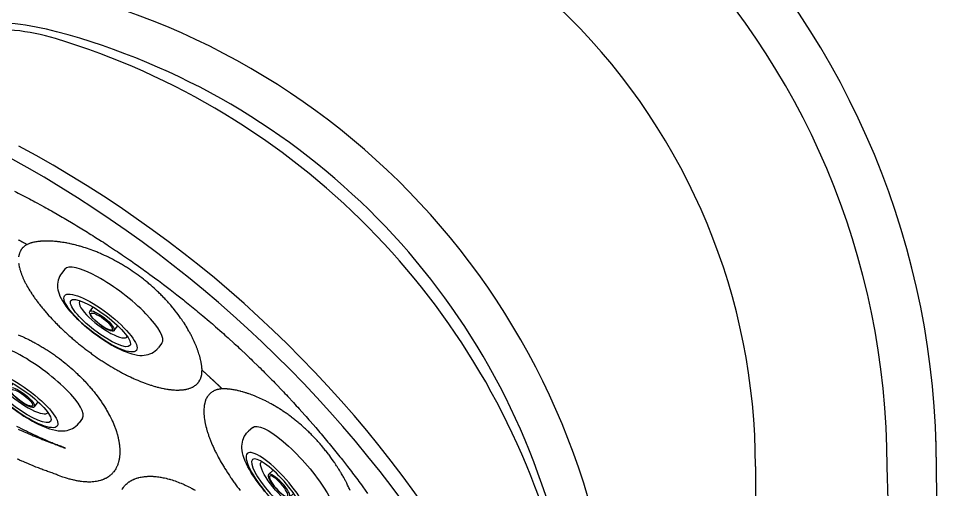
# Model space of a CAD drawing. Extents: x 649 to 723, y 631 to 778.
# Drawn here: x 709.39 to 723.2, y 722.01 to 728.96 of the extents above; entities that cross this region are included whole.
import ezdxf

# ---------------------------------------------------------------- set-up
doc = ezdxf.new("R2010")
doc.units = 0
doc.header["$MEASUREMENT"] = 0
doc.layers.add('1', color=4, linetype='Continuous')
doc.layers.add('204', color=7, linetype='Continuous')

# ---------------------------------------------------------------- blocks, each defined once
blk = doc.blocks.new('MINI2009')
at = {"layer": '1'}
for p, q in [((274.302, 432.025), (274.382, 432.025)), ((274.302, 430.221), (274.382, 430.221))]:
    blk.add_line(p, q, dxfattribs=at)
at = {"layer": '1', "color": 3}
for p, q in [((274.587, 431.352), (274.494, 431.352)), ((274.574, 430.894), (274.494, 430.894))]:
    blk.add_line(p, q, dxfattribs=at)
at = {"layer": '1', "flags": 128}
blk.add_lwpolyline([(274.382, 430.221), (274.404, 430.222), (274.435, 430.225), (274.464, 430.232), (274.491, 430.242), (274.518, 430.254), (274.542, 430.269), (274.566, 430.286), (274.587, 430.305), (274.608, 430.326), (274.627, 430.349), (274.645, 430.375), (274.663, 430.405), (274.68, 430.439), (274.697, 430.478), (274.713, 430.521), (274.727, 430.566), (274.739, 430.611), (274.749, 430.657), (274.758, 430.703), (274.766, 430.751), (274.773, 430.799), (274.778, 430.848), (274.783, 430.898), (274.787, 430.949), (274.789, 431), (274.791, 431.051), (274.792, 431.102), (274.792, 431.154), (274.791, 431.205), (274.789, 431.257), (274.786, 431.307), (274.782, 431.357), (274.777, 431.407), (274.771, 431.455), (274.765, 431.503), (274.757, 431.549), (274.748, 431.594), (274.738, 431.638), (274.726, 431.682), (274.713, 431.724), (274.698, 431.766), (274.68, 431.808), (274.662, 431.844), (274.643, 431.875), (274.623, 431.902), (274.603, 431.925), (274.582, 431.946), (274.559, 431.965), (274.535, 431.981), (274.51, 431.995), (274.483, 432.007), (274.455, 432.015), (274.424, 432.022), (274.393, 432.024), (274.382, 432.024)], dxfattribs=at)
at = {"layer": '1'}
blk.add_ellipse((274.302, 431.123), major_axis=(0, 0.902), ratio=0.25882, start_param=6.283179, end_param=9.424778, dxfattribs=at)
at = {"layer": '1', "color": 3}
for centre, major_axis, ratio in [((274.615, 431.123), (0, 0.667), 0.263764), ((274.617, 431.123), (0, 0.548), 0.248557), ((274.58, 431.123), (0.006, 0.229), 0.262485), ((274.588, 431.123), (0, 0.199), 0.249939)]:
    blk.add_ellipse(centre, major_axis=major_axis, ratio=ratio, dxfattribs=at)
blk.add_ellipse((274.543, 431.122), major_axis=(-0.004, 0.438), ratio=0.267267, start_param=3.037362, end_param=6.323274, dxfattribs=at)
blk = doc.blocks.new('2010PRODIGY')
at = {"layer": '1', "color": 3}
blk.add_line((71.26, 74.881), (71.26, 12.056), dxfattribs=at)
at = {"layer": '1'}
for centre, radius, start, end in [((61.88, 74.879), 12.054, 359.9814, 90.0243), ((58.354, 71.355), 10.874, 5.0537, 83.4119), ((-1912.464, 43.471), 1986.647, 359.094105, 0.91686)]:
    blk.add_arc(centre, radius, start, end, dxfattribs=at)
at = {"layer": '1', "color": 3}
for centre, radius, start, end in [((61.861, 74.865), 11.345, 0.0554, 89.9291), ((61.88, 74.881), 9.38, 359.9988, 90.0013), ((59.939, 77.702), 3.739, 74.5316, 93.6756), ((59.949, 77.963), 3.384, 73.3521, 94.2158), ((57.726, 70.689), 10.99, 16.2473, 73.1082), ((58.255, 71.245), 10.412, 14.0544, 75.0805), ((52.181, 64.352), 17.326, 31.0041, 61.7747), ((51.587, 63.686), 17.98, 31.7468, 61.2133), ((-959.461, 43.468), 1033.145, 358.25791, 1.74209)]:
    blk.add_arc(centre, radius, start, end, dxfattribs=at)
at = {"layer": '204', "color": 3, "linetype": 'Continuous'}
for points in [[(60.315, 78.95, -0.002062), (60.425, 78.894), (60.534, 78.836, -0.002068), (60.643, 78.778), (60.751, 78.719, -0.002074), (60.859, 78.658), (60.966, 78.597, -0.00208), (61.073, 78.535), (61.18, 78.472, -0.002086), (61.285, 78.409), (61.391, 78.344, -0.002092), (61.496, 78.278), (61.6, 78.212, -0.002098), (61.704, 78.144), (61.807, 78.076, -0.002104), (61.91, 78.007), (62.012, 77.937, -0.00211), (62.113, 77.866), (62.214, 77.794, -0.002116), (62.315, 77.721), (62.415, 77.647, -0.002121), (62.514, 77.573), (62.612, 77.498, -0.002121), (62.71, 77.421), (62.808, 77.344, -0.002118), (62.904, 77.267), (63, 77.188, -0.002119), (63.095, 77.109), (63.19, 77.029, -0.002118), (63.283, 76.948), (63.376, 76.866, -0.002118), (63.469, 76.783), (63.56, 76.7, -0.002118), (63.651, 76.616), (63.741, 76.531, -0.002117), (63.83, 76.446), (63.919, 76.36, -0.002116), (64.007, 76.273), (64.094, 76.185, -0.002116), (64.181, 76.097), (64.266, 76.007, -0.002115), (64.351, 75.917), (64.435, 75.827, -0.002114), (64.518, 75.735), (64.601, 75.643, -0.002113), (64.683, 75.55), (64.764, 75.457, -0.002112), (64.844, 75.363), (64.924, 75.268, -0.002111), (65.002, 75.172), (65.08, 75.076, -0.00211), (65.157, 74.979), (65.234, 74.881, -0.002109), (65.309, 74.783), (65.384, 74.684, -0.002108), (65.457, 74.584), (65.53, 74.484, -0.002104)], [(60.37, 78.234), (60.381, 78.228, -0.000209), (60.392, 78.222), (60.403, 78.216, -0.000216), (60.414, 78.21), (60.425, 78.204, -0.000195), (60.436, 78.198), (60.445, 78.193, -0.000275), (60.457, 78.186), (60.476, 78.176, -0.000232), (60.501, 78.162)], [(60.501, 78.162), (60.489, 78.156, 0.012244), (60.477, 78.149), (60.466, 78.141, 0.013269), (60.456, 78.133), (60.446, 78.125, 0.013963), (60.437, 78.116), (60.429, 78.107, 0.01442), (60.421, 78.097), (60.413, 78.087, 0.014535), (60.407, 78.077), (60.401, 78.066, 0.014301), (60.395, 78.055), (60.39, 78.043, 0.013749), (60.386, 78.031), (60.382, 78.018, 0.012955), (60.379, 78.006), (60.376, 77.992, 0.012007), (60.374, 77.979)], [(60.374, 77.888), (60.376, 77.872, 0.008126), (60.379, 77.855), (60.382, 77.838, 0.007322), (60.386, 77.821), (60.391, 77.803, 0.006607), (60.396, 77.785), (60.402, 77.766, 0.005974), (60.408, 77.747), (60.415, 77.728, 0.005452), (60.422, 77.709), (60.43, 77.689, 0.005008), (60.439, 77.669), (60.448, 77.649, 0.004582), (60.458, 77.629), (60.468, 77.608, 0.004227), (60.479, 77.587), (60.49, 77.566, 0.003914), (60.502, 77.544), (60.514, 77.523, 0.003644), (60.527, 77.501), (60.541, 77.479, 0.003409), (60.555, 77.457), (60.569, 77.435, 0.003203), (60.584, 77.412), (60.6, 77.389, 0.00302), (60.616, 77.367), (60.633, 77.344, 0.00286), (60.65, 77.321), (60.667, 77.298, 0.002717), (60.685, 77.275), (60.703, 77.251, 0.002595), (60.722, 77.228), (60.741, 77.205, 0.002489), (60.761, 77.182), (60.781, 77.158, 0.002397), (60.802, 77.135), (60.823, 77.111, 0.002319), (60.844, 77.088), (60.866, 77.065, 0.002251), (60.888, 77.041), (60.91, 77.018, 0.002195), (60.933, 76.994), (60.956, 76.971, 0.002148), (60.98, 76.948), (61.004, 76.924, 0.002109), (61.028, 76.901), (61.053, 76.878, 0.002079), (61.078, 76.855), (61.103, 76.832, 0.002056), (61.129, 76.809), (61.154, 76.787, 0.002044), (61.181, 76.764), (61.207, 76.742, 0.002038), (61.233, 76.719), (61.26, 76.697, 0.002023), (61.287, 76.675), (61.314, 76.654, 0.002021), (61.342, 76.633), (61.369, 76.611, 0.002025), (61.397, 76.59), (61.425, 76.57, 0.002036), (61.453, 76.549), (61.481, 76.529, 0.002054), (61.509, 76.509), (61.537, 76.49, 0.00208), (61.566, 76.47), (61.594, 76.451, 0.002113), (61.623, 76.432), (61.651, 76.414, 0.002154), (61.68, 76.396), (61.709, 76.378, 0.002204), (61.738, 76.36), (61.767, 76.343, 0.002263), (61.796, 76.326), (61.825, 76.31, 0.002329), (61.853, 76.294), (61.882, 76.278, 0.002414), (61.911, 76.263), (61.94, 76.248, 0.002479), (61.968, 76.233), (61.997, 76.219, 0.002548), (62.025, 76.206), (62.053, 76.193, 0.002632), (62.081, 76.18), (62.108, 76.168, 0.002727), (62.136, 76.156), (62.163, 76.144, 0.002837), (62.19, 76.134), (62.217, 76.123, 0.002963), (62.244, 76.113), (62.27, 76.103, 0.003107), (62.296, 76.094), (62.322, 76.086, 0.003271), (62.348, 76.078), (62.373, 76.07, 0.003459), (62.398, 76.063), (62.423, 76.056, 0.003674), (62.448, 76.05), (62.472, 76.044, 0.00392), (62.496, 76.038), (62.52, 76.034, 0.004201), (62.543, 76.029), (62.566, 76.025, 0.004525), (62.588, 76.022), (62.611, 76.019, 0.004888), (62.632, 76.017), (62.654, 76.015, 0.005238), (62.675, 76.013), (62.695, 76.012, 0.005669), (62.716, 76.012), (62.735, 76.012, 0.006207), (62.754, 76.013), (62.773, 76.014, 0.006811), (62.791, 76.015), (62.809, 76.017, 0.00749), (62.826, 76.02), (62.843, 76.022, 0.008248), (62.859, 76.026), (62.874, 76.03, 0.009082), (62.89, 76.034), (62.904, 76.039, 0.009978), (62.918, 76.044), (62.932, 76.05, 0.010911), (62.945, 76.056), (62.957, 76.063, 0.011839), (62.969, 76.07), (62.98, 76.078, 0.012704), (62.991, 76.086), (63.002, 76.095, 0.013425), (63.011, 76.104), (63.02, 76.114, 0.013906), (63.029, 76.124), (63.037, 76.134, 0.014094), (63.044, 76.145), (63.05, 76.156, 0.01378), (63.057, 76.168), (63.062, 76.18, 0.013791), (63.067, 76.192), (63.071, 76.206, 0.011768), (63.075, 76.219), (63.078, 76.23, 0.015973), (63.08, 76.246), (63.082, 76.272, 0.011607), (63.084, 76.307)], [(63.084, 76.307), (63.084, 76.319, 0.006397), (63.083, 76.331), (63.082, 76.344, 0.005547), (63.081, 76.358), (63.079, 76.371, 0.004952), (63.077, 76.385), (63.075, 76.4, 0.004467), (63.072, 76.415), (63.069, 76.43, 0.004112), (63.066, 76.445), (63.062, 76.461, 0.003865), (63.058, 76.478), (63.054, 76.495, 0.003684), (63.049, 76.512), (63.044, 76.53, 0.003535), (63.038, 76.548), (63.032, 76.566, 0.00342), (63.026, 76.585), (63.019, 76.604, 0.003332), (63.012, 76.624), (63.004, 76.644, 0.003265), (62.996, 76.664), (62.988, 76.685, 0.003215), (62.979, 76.706), (62.969, 76.727, 0.003178), (62.959, 76.749), (62.949, 76.771, 0.003151), (62.938, 76.793), (62.927, 76.815, 0.003133), (62.915, 76.838), (62.902, 76.861, 0.003122), (62.89, 76.884), (62.876, 76.907, 0.003116), (62.862, 76.931), (62.848, 76.955, 0.003114), (62.833, 76.979), (62.818, 77.003, 0.003116), (62.802, 77.027), (62.785, 77.052, 0.00312), (62.768, 77.076), (62.75, 77.101, 0.003126), (62.732, 77.126), (62.713, 77.151, 0.003131), (62.693, 77.177), (62.673, 77.202, 0.003142), (62.653, 77.227), (62.632, 77.252, 0.003127), (62.611, 77.277), (62.589, 77.302, 0.003053), (62.567, 77.326), (62.545, 77.351, 0.003016), (62.522, 77.375), (62.499, 77.399, 0.002978), (62.475, 77.423), (62.451, 77.446, 0.002953), (62.427, 77.47), (62.402, 77.493, 0.002935), (62.377, 77.516), (62.352, 77.539, 0.002925), (62.326, 77.561), (62.3, 77.583, 0.002924), (62.274, 77.605), (62.247, 77.627, 0.002927), (62.22, 77.649), (62.193, 77.67, 0.002917), (62.166, 77.69), (62.138, 77.711, 0.002897), (62.11, 77.731), (62.082, 77.751, 0.002889), (62.054, 77.77), (62.026, 77.789, 0.002888), (61.997, 77.808), (61.968, 77.826, 0.002895), (61.939, 77.844), (61.91, 77.862, 0.002909), (61.881, 77.879), (61.852, 77.896, 0.00293), (61.822, 77.912), (61.792, 77.928, 0.002962), (61.763, 77.944), (61.733, 77.959, 0.002981), (61.703, 77.974), (61.674, 77.988, 0.002958), (61.644, 78.002), (61.615, 78.015, 0.002936), (61.586, 78.028), (61.558, 78.04, 0.002928), (61.529, 78.052), (61.501, 78.063, 0.002916), (61.473, 78.074), (61.445, 78.084, 0.002905), (61.418, 78.094), (61.391, 78.103, 0.002895), (61.364, 78.112), (61.338, 78.12, 0.002885), (61.312, 78.129), (61.286, 78.136, 0.002878), (61.26, 78.143), (61.235, 78.15, 0.002872), (61.211, 78.156), (61.186, 78.162, 0.00287), (61.162, 78.168), (61.138, 78.173, 0.002871), (61.115, 78.178), (61.092, 78.183, 0.002878), (61.069, 78.187), (61.047, 78.191, 0.002891), (61.025, 78.194), (61.004, 78.197, 0.002911), (60.983, 78.2), (60.962, 78.203, 0.002942), (60.942, 78.205), (60.922, 78.207, 0.002982), (60.903, 78.209), (60.884, 78.21, 0.00306), (60.866, 78.211), (60.847, 78.212, 0.003149), (60.829, 78.213), (60.811, 78.213, 0.003332), (60.793, 78.213), (60.775, 78.213, 0.00353), (60.758, 78.213), (60.741, 78.212, 0.003788), (60.724, 78.212), (60.707, 78.211, 0.0041), (60.691, 78.209), (60.675, 78.208, 0.004497), (60.659, 78.206), (60.644, 78.204, 0.004934), (60.628, 78.201), (60.614, 78.199, 0.005664), (60.599, 78.196), (60.585, 78.192, 0.005844), (60.572, 78.189), (60.56, 78.186, 0.009049), (60.546, 78.181), (60.526, 78.173, 0.009657), (60.501, 78.162)], [(60.37, 76.828), (60.401, 76.815, -0.003239), (60.432, 76.802), (60.462, 76.787, -0.003167), (60.493, 76.773), (60.524, 76.758, -0.003109), (60.555, 76.742), (60.585, 76.726, -0.003062), (60.616, 76.709), (60.647, 76.692, -0.003027), (60.677, 76.675), (60.708, 76.657, -0.003002), (60.738, 76.639), (60.768, 76.62, -0.002987), (60.799, 76.601), (60.829, 76.581, -0.002982), (60.859, 76.561), (60.888, 76.541, -0.002986), (60.918, 76.52), (60.948, 76.498, -0.002993), (60.977, 76.477), (61.006, 76.455, -0.002992), (61.034, 76.432), (61.063, 76.41, -0.002986), (61.091, 76.387), (61.118, 76.363, -0.002997), (61.146, 76.34), (61.173, 76.316, -0.003015), (61.199, 76.292), (61.226, 76.268, -0.003044), (61.251, 76.243), (61.277, 76.218, -0.003083), (61.302, 76.193), (61.327, 76.168, -0.003132), (61.351, 76.142), (61.375, 76.116, -0.003193), (61.399, 76.091), (61.422, 76.064, -0.003266), (61.444, 76.038), (61.466, 76.012, -0.003349), (61.488, 75.985), (61.509, 75.958, -0.003442), (61.529, 75.932), (61.549, 75.905, -0.003509), (61.569, 75.878), (61.588, 75.851, -0.003593), (61.606, 75.824), (61.624, 75.797, -0.003691), (61.641, 75.77), (61.658, 75.743, -0.003806), (61.674, 75.717), (61.689, 75.69, -0.003939), (61.704, 75.663), (61.718, 75.636, -0.004092), (61.732, 75.61), (61.745, 75.583, -0.004267), (61.757, 75.557), (61.769, 75.531, -0.004467), (61.78, 75.504), (61.79, 75.478, -0.004694), (61.8, 75.452), (61.81, 75.427, -0.004952), (61.818, 75.401), (61.826, 75.376, -0.005242), (61.833, 75.35), (61.84, 75.325, -0.005569), (61.846, 75.301), (61.852, 75.276, -0.005931), (61.856, 75.252), (61.86, 75.228, -0.006313), (61.864, 75.204), (61.866, 75.181, -0.006725), (61.868, 75.158), (61.869, 75.135, -0.007181), (61.87, 75.113), (61.87, 75.091, -0.007688), (61.869, 75.07), (61.868, 75.049, -0.008231), (61.866, 75.028), (61.863, 75.008, -0.008812), (61.86, 74.988), (61.856, 74.969, -0.009416), (61.851, 74.95), (61.845, 74.932, -0.010029), (61.839, 74.914), (61.833, 74.897, -0.010627), (61.825, 74.88), (61.817, 74.863, -0.011183), (61.809, 74.848), (61.799, 74.832, -0.01165), (61.789, 74.818), (61.779, 74.804, -0.012038), (61.767, 74.79), (61.755, 74.777, -0.012247), (61.743, 74.765), (61.73, 74.753, -0.012407), (61.716, 74.742), (61.701, 74.731, -0.012127), (61.686, 74.721), (61.671, 74.712, -0.011781), (61.655, 74.703), (61.638, 74.695, -0.011264), (61.621, 74.688), (61.603, 74.682, -0.010663), (61.584, 74.676), (61.566, 74.671, -0.010003), (61.546, 74.666), (61.526, 74.662, -0.009327), (61.506, 74.659), (61.485, 74.656, -0.008636), (61.463, 74.654), (61.441, 74.653, -0.007945), (61.419, 74.653), (61.396, 74.653, -0.007258), (61.373, 74.654), (61.349, 74.655, -0.006646), (61.326, 74.657), (61.301, 74.66, -0.006079), (61.277, 74.664), (61.252, 74.668, -0.005589), (61.227, 74.672), (61.201, 74.678, -0.005089), (61.175, 74.684), (61.149, 74.69, -0.004843), (61.122, 74.697), (61.095, 74.705, -0.004026), (61.069, 74.713), (61.045, 74.721, -0.00538), (61.014, 74.732), (60.965, 74.75, -0.004016), (60.901, 74.775)], [(61.068, 75.154), (61.032, 75.167, -0.001789), (60.996, 75.181), (60.96, 75.195, -0.001745), (60.924, 75.209), (60.887, 75.224, -0.001668), (60.851, 75.239), (60.815, 75.254, -0.001616), (60.778, 75.27), (60.742, 75.286, -0.001574), (60.706, 75.302), (60.669, 75.318, -0.001544), (60.633, 75.335), (60.597, 75.352, -0.001525), (60.561, 75.369), (60.525, 75.386, -0.001518), (60.49, 75.403), (60.454, 75.421, -0.001521), (60.419, 75.439), (60.384, 75.457, -0.001535), (60.349, 75.475)], [(60.37, 75.434, 0.0009), (60.404, 75.419), (60.438, 75.404, 0.0009), (60.472, 75.389), (60.506, 75.374, 0.000899), (60.54, 75.36), (60.574, 75.345, 0.000895), (60.608, 75.331), (60.641, 75.318, 0.000893), (60.675, 75.304), (60.708, 75.29, 0.000881), (60.741, 75.277), (60.774, 75.264, 0.000901), (60.807, 75.251), (60.841, 75.238, 0.000815), (60.873, 75.226), (60.902, 75.215, 0.001127), (60.938, 75.201), (60.994, 75.18, 0.000955), (61.068, 75.154)], [(63.084, 76.307), (63.087, 76.304, -0.000075), (63.09, 76.301), (63.093, 76.299, -0.000075), (63.096, 76.296), (63.099, 76.293, -0.000075), (63.102, 76.291), (63.105, 76.288, -0.000075), (63.108, 76.285), (63.111, 76.283, -0.000075), (63.114, 76.28), (63.117, 76.277, -0.000075), (63.12, 76.274), (63.123, 76.272, -0.000074), (63.126, 76.269), (63.129, 76.266, -0.000074), (63.132, 76.264), (63.135, 76.261, -0.000074), (63.138, 76.258), (63.141, 76.256, -0.000074), (63.143, 76.253), (63.146, 76.25, -0.000074), (63.149, 76.247), (63.152, 76.245, -0.000074), (63.155, 76.242), (63.158, 76.239, -0.000073), (63.161, 76.237), (63.164, 76.234, -0.000073), (63.167, 76.231), (63.17, 76.228, -0.000073), (63.173, 76.226), (63.176, 76.223, -0.000073), (63.179, 76.22), (63.182, 76.217, -0.000073), (63.185, 76.215), (63.188, 76.212, -0.000073), (63.191, 76.209), (63.194, 76.207, -0.000073), (63.197, 76.204), (63.2, 76.201, -0.000071), (63.202, 76.198), (63.205, 76.196, -0.000076), (63.208, 76.193), (63.211, 76.19, -0.00006), (63.214, 76.187), (63.217, 76.185, -0.000169), (63.22, 76.182), (63.225, 76.177, -0.000311), (63.232, 76.171)], [(60.901, 74.775), (60.868, 74.787, -0.001728), (60.834, 74.798), (60.801, 74.81, -0.001684), (60.767, 74.823), (60.733, 74.835, -0.001601), (60.7, 74.848), (60.666, 74.862, -0.001533), (60.631, 74.875), (60.597, 74.889, -0.001465), (60.563, 74.903), (60.528, 74.917, -0.001402), (60.494, 74.932), (60.459, 74.947, -0.001343), (60.424, 74.962), (60.389, 74.977, -0.001286), (60.354, 74.993)], [(63.232, 76.171), (63.236, 76.168, -0.0001), (63.239, 76.164), (63.243, 76.16, -0.0001), (63.247, 76.157), (63.251, 76.153, -0.0001), (63.255, 76.15), (63.258, 76.146, -0.000099), (63.262, 76.143), (63.266, 76.139, -0.000099), (63.27, 76.136), (63.273, 76.132, -0.000099), (63.277, 76.129), (63.281, 76.125, -0.000099), (63.285, 76.122), (63.288, 76.118, -0.000099), (63.292, 76.114), (63.296, 76.111, -0.000098), (63.3, 76.107), (63.304, 76.104, -0.000098), (63.307, 76.1), (63.311, 76.097, -0.000098), (63.315, 76.093), (63.319, 76.09, -0.000098), (63.322, 76.086), (63.326, 76.082, -0.000097), (63.33, 76.079), (63.334, 76.075, -0.000097), (63.337, 76.072), (63.341, 76.068, -0.000096), (63.345, 76.065), (63.348, 76.061, -0.000099), (63.352, 76.057), (63.356, 76.054, -0.000089), (63.36, 76.05), (63.363, 76.047, -0.000126), (63.367, 76.043), (63.374, 76.037, -0.000106), (63.382, 76.029)], [(63.382, 76.029), (63.367, 76.028, 0.009591), (63.351, 76.026), (63.337, 76.024, 0.010557), (63.322, 76.021), (63.308, 76.018, 0.011458), (63.295, 76.014), (63.282, 76.009, 0.012322), (63.269, 76.004), (63.257, 75.998, 0.013065), (63.246, 75.992), (63.234, 75.985, 0.013615), (63.224, 75.978), (63.213, 75.97, 0.013909), (63.204, 75.962), (63.194, 75.953, 0.013908), (63.185, 75.943), (63.177, 75.933, 0.013613), (63.169, 75.923), (63.162, 75.911, 0.013062), (63.155, 75.9), (63.148, 75.887, 0.012317), (63.142, 75.875), (63.137, 75.861, 0.011452), (63.132, 75.847), (63.128, 75.833, 0.010539), (63.124, 75.818), (63.12, 75.803, 0.009617), (63.117, 75.787), (63.115, 75.77, 0.008741), (63.113, 75.753), (63.112, 75.736, 0.007922), (63.111, 75.718), (63.111, 75.7, 0.007197), (63.111, 75.681), (63.112, 75.662, 0.006556), (63.113, 75.642), (63.115, 75.622, 0.005994), (63.117, 75.602), (63.12, 75.581, 0.005502), (63.123, 75.56), (63.127, 75.538, 0.005074), (63.131, 75.516), (63.136, 75.494, 0.0047), (63.142, 75.471), (63.148, 75.448, 0.004396), (63.154, 75.424), (63.161, 75.401, 0.004113), (63.169, 75.377), (63.177, 75.353, 0.003826), (63.185, 75.328), (63.194, 75.304, 0.003588), (63.204, 75.279), (63.214, 75.254, 0.003375), (63.224, 75.229), (63.235, 75.203, 0.00319), (63.246, 75.178), (63.258, 75.152, 0.003027), (63.27, 75.126), (63.283, 75.1, 0.002884), (63.296, 75.074), (63.31, 75.047, 0.002759), (63.324, 75.021), (63.338, 74.994, 0.00265), (63.353, 74.967), (63.369, 74.94, 0.002555), (63.385, 74.913), (63.401, 74.886, 0.002473), (63.417, 74.859), (63.434, 74.832, 0.002402), (63.452, 74.804), (63.47, 74.777, 0.002342), (63.488, 74.749), (63.506, 74.722, 0.00229), (63.525, 74.694), (63.545, 74.667, 0.002249), (63.565, 74.639), (63.585, 74.612, 0.002208), (63.605, 74.584), (63.626, 74.557, 0.00215), (63.647, 74.53)], [(65.273, 74.526), (65.261, 74.553, 0.003037), (65.248, 74.581), (65.234, 74.608, 0.003005), (65.221, 74.636), (65.207, 74.664, 0.002981), (65.192, 74.691), (65.177, 74.719, 0.002949), (65.162, 74.746), (65.146, 74.773, 0.002895), (65.13, 74.8), (65.114, 74.828, 0.002852), (65.097, 74.855), (65.08, 74.881, 0.002817), (65.062, 74.908), (65.044, 74.935, 0.002788), (65.026, 74.961), (65.008, 74.987, 0.002766), (64.989, 75.014), (64.97, 75.04, 0.00275), (64.95, 75.065), (64.931, 75.091, 0.00274), (64.91, 75.116), (64.89, 75.142, 0.002737), (64.869, 75.167), (64.849, 75.191, 0.002739), (64.827, 75.216), (64.806, 75.24, 0.002748), (64.784, 75.265), (64.762, 75.289, 0.002763), (64.74, 75.312), (64.717, 75.336, 0.002784), (64.694, 75.359), (64.671, 75.382, 0.002809), (64.648, 75.404), (64.624, 75.427, 0.002819), (64.6, 75.449), (64.576, 75.47, 0.00282), (64.552, 75.492), (64.528, 75.513, 0.002843), (64.503, 75.533), (64.479, 75.554, 0.002871), (64.454, 75.574), (64.429, 75.593, 0.002904), (64.404, 75.612), (64.379, 75.631, 0.002943), (64.354, 75.65), (64.329, 75.668, 0.002975), (64.303, 75.685), (64.278, 75.702, 0.002986), (64.253, 75.719), (64.228, 75.735, 0.002959), (64.204, 75.75), (64.179, 75.765, 0.002951), (64.155, 75.78), (64.131, 75.794, 0.002937), (64.107, 75.807), (64.083, 75.82, 0.002927), (64.059, 75.833), (64.036, 75.845, 0.002917), (64.012, 75.856), (63.989, 75.868, 0.00291), (63.967, 75.878), (63.944, 75.889, 0.002906), (63.922, 75.899), (63.9, 75.908, 0.002906), (63.878, 75.917), (63.857, 75.926, 0.002912), (63.836, 75.934), (63.815, 75.942, 0.002923), (63.794, 75.949), (63.774, 75.957, 0.002942), (63.754, 75.963), (63.734, 75.97, 0.002971), (63.715, 75.976), (63.696, 75.981, 0.003012), (63.678, 75.986), (63.659, 75.991, 0.003068), (63.642, 75.996), (63.624, 76, 0.003142), (63.607, 76.004), (63.591, 76.008, 0.003241), (63.574, 76.011), (63.558, 76.014, 0.003371), (63.543, 76.017), (63.528, 76.019, 0.003519), (63.513, 76.022), (63.498, 76.023, 0.003867), (63.484, 76.025), (63.469, 76.026, 0.003836), (63.456, 76.028), (63.444, 76.028, 0.005614), (63.43, 76.029), (63.409, 76.029, 0.005791), (63.382, 76.029)], [(61.901, 74.541, -0.009938), (61.909, 74.554), (61.917, 74.566, -0.01011), (61.926, 74.578), (61.935, 74.589, -0.010154), (61.945, 74.6), (61.955, 74.611, -0.010105), (61.965, 74.621), (61.976, 74.631, -0.009973), (61.987, 74.64), (61.999, 74.649, -0.00975), (62.011, 74.658), (62.023, 74.666, -0.009458), (62.036, 74.673), (62.049, 74.681, -0.00911), (62.063, 74.687), (62.077, 74.694, -0.008724), (62.091, 74.7), (62.106, 74.705, -0.008314), (62.121, 74.71), (62.137, 74.715, -0.007896), (62.152, 74.719), (62.168, 74.723, -0.007479), (62.185, 74.727), (62.202, 74.73, -0.007072), (62.219, 74.732), (62.236, 74.734, -0.006683), (62.254, 74.736), (62.272, 74.737, -0.006314), (62.29, 74.738), (62.309, 74.738, -0.005969), (62.328, 74.738), (62.347, 74.738, -0.005648), (62.366, 74.737), (62.386, 74.735, -0.005352), (62.406, 74.734), (62.426, 74.731, -0.005079), (62.447, 74.728), (62.467, 74.725, -0.00483), (62.488, 74.722), (62.51, 74.717, -0.004601), (62.531, 74.713), (62.553, 74.708, -0.004426), (62.575, 74.702), (62.597, 74.697, -0.004214), (62.619, 74.69), (62.641, 74.683, -0.004022), (62.663, 74.676), (62.685, 74.669, -0.003848), (62.708, 74.661), (62.731, 74.652, -0.003691), (62.753, 74.643), (62.776, 74.634, -0.00355), (62.799, 74.624), (62.822, 74.614, -0.003423), (62.845, 74.604), (62.868, 74.593, -0.003309), (62.891, 74.581), (62.914, 74.57, -0.003208), (62.937, 74.558), (62.961, 74.545, -0.003117), (62.984, 74.532)]]:
    blk.add_lwpolyline(points, format="xyb", dxfattribs=at)
at = {"layer": '1'}
for p, rotation in [((-114.949, 556.707), 232.6999670285086), ((-125.224, 552.133), 233.7903385113247)]:
    blk.add_blockref('MINI2009', p, dxfattribs=dict(at, rotation=rotation))
at = {"layer": '1', "xscale": -1, "rotation": 41.43115584606114}
blk.add_blockref('MINI2009', (555.37, -66.942), dxfattribs=at)

msp = doc.modelspace()

# ---------------------------------------------------------------- block references
at = {"layer": '1'}
msp.add_blockref('2010PRODIGY', (649.013, 647.46), dxfattribs=at)

doc.saveas('drawing.dxf')
